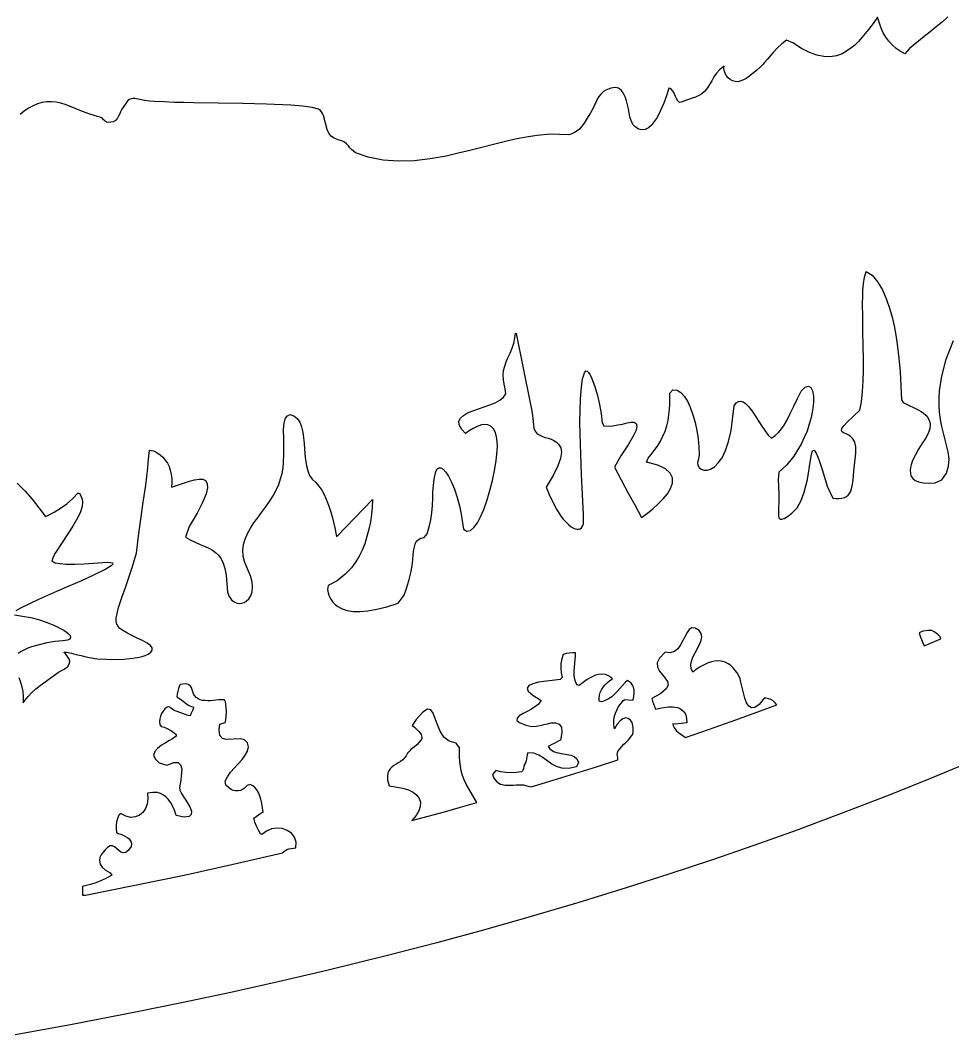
# Model space of a CAD drawing. Extents: x 0.2 to 24.2, y 0.3 to 12.3.
# Drawn here: x 16.189 to 19.926, y 0.602 to 4.669 of the extents above; entities that cross this region are included whole.
import ezdxf

# ---------------------------------------------------------------- set-up
doc = ezdxf.new("R2010")
doc.units = 0
doc.linetypes.add('0', pattern=[0])
doc.layers.add('1', color=7, linetype='0')

msp = doc.modelspace()

# ---------------------------------------------------------------- linework, layer by layer
at = {"layer": '1'}
for points in [[(19.906677, 4.682161), (19.883972, 4.661654), (19.860535, 4.641878), (19.836609, 4.622591), (19.812195, 4.60428), (19.753113, 4.555208), (19.734558, 4.534212), (19.716492, 4.544222), (19.69989, 4.555941), (19.684509, 4.569368), (19.670593, 4.584505), (19.658386, 4.601107), (19.647888, 4.618685), (19.639587, 4.637484), (19.624695, 4.681673), (19.607117, 4.656038), (19.588562, 4.631136), (19.569031, 4.606966), (19.548523, 4.583773), (19.533875, 4.569368), (19.51825, 4.556429), (19.501404, 4.54471), (19.483582, 4.5347), (19.460144, 4.526644), (19.43573, 4.522738), (19.409607, 4.52347), (19.382019, 4.529085), (19.352234, 4.539827), (19.320251, 4.555941), (19.286072, 4.577913), (19.260681, 4.589388), (19.241394, 4.574007), (19.223083, 4.557405), (19.206238, 4.539583), (19.190613, 4.52054), (19.182556, 4.511507), (19.172546, 4.500032), (19.162292, 4.488802), (19.15155, 4.47806), (19.14032, 4.467806), (19.108582, 4.442415), (19.09906, 4.435579), (19.088562, 4.42972), (19.077576, 4.425325), (19.066101, 4.422396), (19.055115, 4.423372), (19.044373, 4.426302), (19.034607, 4.431429), (19.026062, 4.438509), (19.018982, 4.447054), (19.013855, 4.45682), (19.010681, 4.467562), (19.009705, 4.478548), (19.010193, 4.484163), (19.004578, 4.481234), (18.991394, 4.469515), (18.979675, 4.456331), (18.969421, 4.441927), (18.960876, 4.426302), (18.954529, 4.414827), (18.947449, 4.403841), (18.93988, 4.393099), (18.931335, 4.383089), (18.920593, 4.374056), (18.90863, 4.366488), (18.895935, 4.360384), (18.882507, 4.355989), (18.871033, 4.352571), (18.859802, 4.348665), (18.848572, 4.344515), (18.837585, 4.339876), (18.831482, 4.338655), (18.825134, 4.346224), (18.819519, 4.354525), (18.815125, 4.36307), (18.811462, 4.372347), (18.808289, 4.378939), (18.804138, 4.385042), (18.799255, 4.390657), (18.79364, 4.395296), (18.789001, 4.396029), (18.77948, 4.365999), (18.76825, 4.336458), (18.755554, 4.307405), (18.741394, 4.279329), (18.734314, 4.267855), (18.726257, 4.257113), (18.717224, 4.247103), (18.707214, 4.237825), (18.694275, 4.230989), (18.680603, 4.228792), (18.666443, 4.232454), (18.651794, 4.24222), (18.644226, 4.251497), (18.638123, 4.26639), (18.632996, 4.281527), (18.629333, 4.297152), (18.626648, 4.313021), (18.623474, 4.329866), (18.61908, 4.346224), (18.61322, 4.362337), (18.60614, 4.377962), (18.597839, 4.388948), (18.586853, 4.396273), (18.573669, 4.398958), (18.556824, 4.396761), (18.536804, 4.38846), (18.527039, 4.382601), (18.517029, 4.373568), (18.508484, 4.36307), (18.50116, 4.351839), (18.495544, 4.339632), (18.491882, 4.332552), (18.486267, 4.319613), (18.479675, 4.306917), (18.472839, 4.294466), (18.465027, 4.282503), (18.457703, 4.269075), (18.449402, 4.25638), (18.440125, 4.244173), (18.430115, 4.232698), (18.420593, 4.22513), (18.410583, 4.218538), (18.399597, 4.213411), (18.388123, 4.209505), (18.31366, 4.211702), (18.260925, 4.207064), (18.216736, 4.199984), (18.172791, 4.191683), (18.129333, 4.181673), (18.086121, 4.170443), (18.039001, 4.158236), (17.991638, 4.146517), (17.944275, 4.135286), (17.896667, 4.124544), (17.832458, 4.11307), (17.768494, 4.105501), (17.705505, 4.103304), (17.643494, 4.107698), (17.583679, 4.119417), (17.537048, 4.13553), (17.532654, 4.137728), (17.524597, 4.143587), (17.517029, 4.150179), (17.510437, 4.157747), (17.504578, 4.165804), (17.497009, 4.173861), (17.48822, 4.180452), (17.478455, 4.185335), (17.467957, 4.188265), (17.463806, 4.18973), (17.453552, 4.192904), (17.444031, 4.197542), (17.43573, 4.204134), (17.42865, 4.211946), (17.423035, 4.22098), (17.419128, 4.230989), (17.403992, 4.286409), (17.401062, 4.294466), (17.396667, 4.30179), (17.391052, 4.307894), (17.383972, 4.312777), (17.359558, 4.31888), (17.32196, 4.323763), (17.273865, 4.327669), (17.176697, 4.33182), (17.079529, 4.334749), (16.982361, 4.336702), (16.885193, 4.337679), (16.845642, 4.338655), (16.806091, 4.339632), (16.766785, 4.341341), (16.727234, 4.34305), (16.707458, 4.344759), (16.687683, 4.3472), (16.667908, 4.350618), (16.648376, 4.354525), (16.641785, 4.355013), (16.634216, 4.35428), (16.626892, 4.351595), (16.620789, 4.3472), (16.615906, 4.341097), (16.609314, 4.331575), (16.602966, 4.32181), (16.596863, 4.3118), (16.591248, 4.30179), (16.58783, 4.293001), (16.583435, 4.284456), (16.578308, 4.2764), (16.572693, 4.268831), (16.569031, 4.265902), (16.561218, 4.261995), (16.552673, 4.259798), (16.543884, 4.25931), (16.535095, 4.260286), (16.530945, 4.263216), (16.526794, 4.266634), (16.523132, 4.270052), (16.519714, 4.273958), (16.514832, 4.277132), (16.50946, 4.279573), (16.503845, 4.281527), (16.49823, 4.282747), (16.468201, 4.292757), (16.43866, 4.303499), (16.409119, 4.314974), (16.380066, 4.326937), (16.36908, 4.330843), (16.351257, 4.336702), (16.332703, 4.340364), (16.313904, 4.341829), (16.294861, 4.341341), (16.276306, 4.338411), (16.25824, 4.333284), (16.240662, 4.326204), (16.222107, 4.316439), (16.204773, 4.30472), (16.18866, 4.291048)], [(16.183044, 2.033724), (16.190125, 2.015657), (16.195496, 1.997103), (16.198914, 1.97806), (16.200623, 1.958773), (16.200623, 1.939486), (16.200134, 1.93265), (16.207458, 1.941195), (16.22113, 1.957796), (16.236023, 1.973421), (16.251892, 1.987825), (16.268738, 2.001253), (16.342712, 2.055696), (16.364685, 2.067904), (16.379578, 2.078646), (16.386902, 2.089388), (16.387878, 2.099642), (16.384949, 2.109163), (16.380066, 2.115755), (16.375183, 2.121859), (16.369812, 2.128206), (16.364441, 2.134066), (16.36615, 2.135775), (16.374207, 2.135286), (16.393982, 2.131136), (16.413513, 2.126741), (16.433044, 2.121859), (16.452332, 2.116488), (16.497253, 2.109163), (16.532898, 2.106966), (16.568787, 2.106478), (16.604675, 2.107943), (16.64032, 2.110872), (16.66571, 2.115267), (16.678406, 2.117952), (16.690369, 2.122103), (16.702087, 2.127718), (16.71283, 2.134798), (16.718201, 2.143343), (16.717712, 2.152376), (16.711365, 2.161654), (16.698425, 2.171907), (16.679138, 2.181673), (16.657898, 2.191439), (16.636658, 2.201693), (16.61615, 2.212923), (16.595886, 2.224642), (16.588074, 2.230745), (16.581482, 2.238558), (16.576843, 2.247347), (16.573914, 2.256868), (16.573914, 2.271761), (16.577087, 2.290804), (16.583435, 2.314241), (16.596863, 2.354525), (16.610291, 2.394808), (16.623962, 2.434847), (16.637634, 2.47513), (16.655212, 2.532015), (16.663025, 2.600374), (16.671814, 2.668734), (16.68158, 2.736849), (16.692566, 2.80472), (16.696716, 2.839632), (16.700378, 2.874544), (16.703796, 2.9097), (16.70697, 2.944613), (16.723572, 2.942415), (16.737, 2.935579), (16.749451, 2.927034), (16.760681, 2.91678), (16.770447, 2.90555), (16.778748, 2.892855), (16.785339, 2.879183), (16.790222, 2.865023), (16.794128, 2.848177), (16.796082, 2.831087), (16.796814, 2.813753), (16.795593, 2.796663), (16.867859, 2.821321), (16.887878, 2.826448), (16.905701, 2.829378), (16.920837, 2.828402), (16.932068, 2.82303), (16.93866, 2.812044), (16.939392, 2.79471), (16.933777, 2.769564), (16.920105, 2.735872), (16.898132, 2.692659), (16.866638, 2.638948), (16.85199, 2.59598), (16.870789, 2.585482), (16.890076, 2.57596), (16.909851, 2.567171), (16.929871, 2.559114), (16.945007, 2.553011), (16.959167, 2.544954), (16.972107, 2.535433), (16.98407, 2.524202), (16.993835, 2.510042), (17.001892, 2.492708), (17.008728, 2.470736), (17.013855, 2.443636), (17.01947, 2.376009), (17.026306, 2.358919), (17.035583, 2.345736), (17.04657, 2.336946), (17.058533, 2.332064), (17.068054, 2.331087), (17.077332, 2.33182), (17.086365, 2.334749), (17.094666, 2.339632), (17.104675, 2.348909), (17.112732, 2.361361), (17.118103, 2.377474), (17.120056, 2.395784), (17.118103, 2.417269), (17.112, 2.441195), (17.08905, 2.494661), (17.082947, 2.520052), (17.081482, 2.543978), (17.084167, 2.566927), (17.090515, 2.5889), (17.100525, 2.611361), (17.112, 2.632845), (17.125183, 2.653597), (17.139832, 2.673128), (17.156189, 2.694857), (17.172058, 2.717073), (17.187683, 2.739779), (17.202576, 2.762484), (17.216003, 2.787386), (17.225281, 2.808138), (17.232849, 2.829866), (17.238464, 2.851839), (17.242371, 2.874544), (17.244324, 2.897249), (17.245544, 2.928988), (17.245789, 2.960726), (17.245544, 2.992708), (17.244568, 3.024446), (17.2453, 3.043978), (17.247742, 3.060579), (17.252625, 3.073763), (17.259705, 3.083284), (17.269958, 3.088167), (17.285339, 3.083284), (17.298767, 3.07181), (17.309021, 3.056917), (17.316345, 3.039095), (17.321228, 3.017122), (17.32489, 2.99515), (17.327332, 2.972933), (17.328796, 2.950472), (17.330017, 2.933382), (17.331726, 2.916292), (17.333923, 2.899202), (17.336365, 2.882113), (17.341736, 2.862093), (17.348816, 2.844271), (17.358826, 2.829134), (17.373474, 2.815706), (17.386414, 2.800814), (17.397644, 2.7847), (17.406921, 2.767122), (17.420593, 2.734896), (17.432312, 2.701937), (17.442322, 2.668245), (17.450378, 2.634066), (17.456482, 2.599642), (17.459167, 2.601107), (17.600281, 2.747347), (17.599304, 2.717318), (17.596619, 2.687288), (17.592468, 2.657503), (17.586365, 2.627962), (17.578796, 2.598909), (17.569763, 2.570101), (17.559265, 2.54471), (17.547058, 2.520052), (17.532898, 2.496614), (17.516785, 2.474154), (17.490662, 2.446321), (17.459656, 2.421907), (17.423279, 2.40262), (17.420837, 2.386263), (17.423279, 2.372835), (17.427917, 2.359652), (17.434021, 2.347445), (17.442078, 2.336214), (17.451599, 2.326204), (17.462341, 2.317904), (17.479187, 2.309359), (17.499451, 2.303011), (17.523621, 2.299105), (17.550964, 2.298616), (17.582458, 2.301302), (17.618347, 2.30765), (17.65863, 2.317659), (17.703552, 2.33182), (17.727966, 2.363314), (17.738953, 2.394564), (17.74823, 2.426546), (17.75531, 2.458773), (17.760681, 2.491732), (17.763855, 2.524691), (17.765076, 2.535677), (17.766541, 2.546907), (17.768738, 2.557894), (17.771423, 2.568636), (17.776306, 2.578646), (17.783875, 2.586214), (17.794128, 2.591829), (17.8078, 2.595247), (17.819763, 2.609896), (17.82782, 2.637728), (17.834167, 2.665804), (17.838806, 2.694613), (17.841492, 2.723421), (17.842468, 2.75223), (17.843201, 2.778109), (17.845398, 2.803988), (17.848572, 2.829622), (17.85321, 2.855013), (17.858826, 2.868685), (17.86615, 2.875032), (17.874695, 2.874788), (17.88446, 2.868441), (17.89447, 2.856722), (17.905212, 2.840364), (17.91571, 2.820101), (17.929138, 2.788363), (17.940613, 2.755892), (17.94989, 2.722445), (17.956726, 2.688753), (17.961609, 2.654573), (17.965271, 2.62845), (17.979431, 2.621126), (17.993347, 2.623812), (18.007263, 2.634798), (18.021179, 2.653353), (18.034363, 2.678011), (18.046814, 2.707308), (18.060242, 2.745638), (18.071716, 2.784212), (18.081726, 2.823519), (18.089783, 2.863314), (18.096375, 2.903109), (18.101013, 2.943392), (18.101746, 2.961702), (18.100769, 2.980013), (18.098083, 2.998323), (18.093689, 3.016146), (18.085632, 3.031282), (18.075378, 3.041292), (18.06366, 3.046663), (18.050964, 3.048128), (18.037781, 3.046419), (18.020447, 3.04056), (18.004089, 3.032747), (17.988464, 3.022982), (17.97406, 3.011751), (17.959167, 3.028353), (17.948914, 3.046175), (17.947449, 3.061312), (17.953308, 3.074007), (17.965271, 3.084749), (17.981628, 3.094515), (18.003601, 3.103304), (18.026062, 3.111361), (18.048279, 3.119173), (18.070984, 3.126497), (18.092712, 3.13553), (18.111511, 3.14554), (18.126404, 3.157747), (18.135925, 3.171663), (18.132996, 3.191683), (18.128113, 3.209505), (18.125427, 3.227816), (18.124939, 3.246126), (18.126648, 3.264437), (18.130798, 3.282503), (18.137146, 3.299837), (18.143494, 3.315218), (18.152527, 3.334505), (18.160339, 3.354525), (18.166931, 3.374788), (18.172058, 3.39554), (18.174011, 3.413851), (18.176453, 3.413607), (18.233093, 3.135286), (18.237976, 3.11014), (18.241882, 3.084749), (18.2453, 3.059359), (18.247742, 3.033724), (18.25238, 3.020784), (18.261414, 3.011263), (18.271912, 3.005404), (18.282654, 3.000521), (18.29364, 2.99637), (18.305115, 2.992952), (18.316589, 2.988802), (18.327576, 2.983431), (18.33783, 2.976839), (18.347107, 2.969027), (18.355408, 2.954866), (18.358093, 2.936556), (18.354675, 2.912386), (18.344177, 2.881868), (18.32489, 2.843538), (18.297546, 2.797396), (18.309509, 2.767122), (18.323181, 2.737337), (18.33905, 2.708773), (18.356384, 2.681185), (18.365417, 2.669222), (18.375183, 2.657747), (18.385925, 2.647249), (18.3974, 2.637728), (18.409363, 2.630892), (18.420105, 2.627962), (18.426941, 2.628206), (18.433289, 2.630404), (18.43866, 2.63431), (18.442566, 2.639925), (18.445984, 2.650179), (18.44696, 2.664095), (18.446472, 2.686556), (18.442322, 2.767366), (18.43866, 2.848177), (18.435486, 2.929232), (18.433044, 3.010042), (18.432312, 3.057161), (18.433044, 3.104036), (18.434998, 3.151155), (18.438416, 3.19803), (18.443298, 3.230989), (18.450134, 3.255159), (18.455994, 3.262972), (18.461121, 3.261995), (18.466736, 3.256624), (18.472839, 3.247591), (18.478943, 3.235384), (18.491882, 3.200716), (18.502625, 3.165071), (18.511169, 3.128939), (18.517517, 3.092318), (18.521423, 3.055452), (18.528748, 3.042757), (18.545349, 3.040804), (18.564636, 3.043001), (18.583679, 3.046175), (18.602478, 3.050081), (18.621277, 3.054964), (18.63739, 3.05765), (18.650085, 3.057161), (18.658142, 3.052523), (18.661072, 3.042513), (18.65741, 3.025423), (18.645935, 3.001009), (18.625916, 2.966829), (18.59613, 2.921907), (18.571472, 2.877718), (18.598083, 2.826937), (18.624939, 2.776155), (18.652039, 2.725863), (18.679626, 2.67557), (18.70282, 2.692415), (18.725037, 2.710482), (18.746277, 2.729769), (18.766296, 2.750277), (18.782898, 2.770784), (18.795837, 2.792025), (18.802917, 2.813265), (18.803162, 2.833773), (18.794617, 2.85306), (18.775574, 2.870394), (18.74408, 2.88553), (18.698914, 2.896517), (18.706482, 2.91263), (18.718445, 2.928255), (18.729919, 2.943392), (18.743103, 2.961458), (18.754822, 2.980745), (18.764832, 3.000765), (18.773376, 3.021517), (18.780212, 3.043001), (18.785339, 3.06473), (18.788757, 3.086946), (18.790955, 3.108431), (18.792419, 3.130159), (18.793152, 3.151644), (18.793152, 3.173372), (18.805359, 3.1868), (18.821472, 3.185579), (18.836853, 3.177034), (18.850769, 3.162142), (18.863464, 3.142122), (18.874695, 3.117952), (18.885437, 3.087191), (18.894226, 3.055696), (18.901062, 3.023714), (18.905945, 2.991243), (18.908875, 2.958773), (18.909607, 2.926058), (18.906921, 2.908724), (18.903992, 2.896273), (18.904724, 2.885286), (18.909607, 2.876009), (18.917908, 2.869173), (18.92865, 2.865511), (18.941833, 2.865267), (18.956238, 2.869661), (18.971619, 2.878695), (18.987, 2.893831), (19.002136, 2.915071), (19.016052, 2.943636), (19.028259, 2.979769), (19.038025, 3.024691), (19.050476, 3.123079), (19.059021, 3.134554), (19.068054, 3.140413), (19.077087, 3.141634), (19.086365, 3.138948), (19.095886, 3.132357), (19.107605, 3.119905), (19.118591, 3.106722), (19.128601, 3.09305), (19.137878, 3.078646), (19.149597, 3.060091), (19.161804, 3.04178), (19.174011, 3.023714), (19.186707, 3.005648), (19.200134, 2.992708), (19.215027, 3.003695), (19.228699, 3.01639), (19.240662, 3.030306), (19.251404, 3.045443), (19.260193, 3.0618), (19.274841, 3.092073), (19.28949, 3.122103), (19.304138, 3.152376), (19.319031, 3.182405), (19.335144, 3.197298), (19.348083, 3.201448), (19.358093, 3.196321), (19.364685, 3.182894), (19.368347, 3.162142), (19.368347, 3.135775), (19.364685, 3.104769), (19.35907, 3.076693), (19.351501, 3.049105), (19.342468, 3.022005), (19.331482, 2.995394), (19.319031, 2.969759), (19.304871, 2.944857), (19.289246, 2.920931), (19.261902, 2.886751), (19.230164, 2.856722), (19.226501, 2.827913), (19.228699, 2.798616), (19.229675, 2.769564), (19.229431, 2.740267), (19.227722, 2.71097), (19.227966, 2.682894), (19.230164, 2.674105), (19.234558, 2.668978), (19.24115, 2.668001), (19.251404, 2.671419), (19.264832, 2.67972), (19.282166, 2.693148), (19.302917, 2.714388), (19.319031, 2.743441), (19.331482, 2.7764), (19.338318, 2.80179), (19.344177, 2.827669), (19.348816, 2.853548), (19.352234, 2.879671), (19.360291, 2.929476), (19.364685, 2.942415), (19.370544, 2.944857), (19.378601, 2.93387), (19.389587, 2.907747), (19.40448, 2.864046), (19.423523, 2.800814), (19.445984, 2.75345), (19.457703, 2.751741), (19.469666, 2.751497), (19.481628, 2.752718), (19.493347, 2.755159), (19.500916, 2.759066), (19.507507, 2.764437), (19.513123, 2.771029), (19.517029, 2.778597), (19.521423, 2.790804), (19.524597, 2.808138), (19.527283, 2.825716), (19.529236, 2.843294), (19.530457, 2.860872), (19.538269, 2.93387), (19.538269, 2.958529), (19.534119, 2.977327), (19.526794, 2.990999), (19.518738, 2.999056), (19.509705, 3.005648), (19.499695, 3.011263), (19.489197, 3.015169), (19.483093, 3.01932), (19.480164, 3.024446), (19.481873, 3.032015), (19.489441, 3.042513), (19.503357, 3.057894), (19.554382, 3.105257), (19.560974, 3.13846), (19.565369, 3.180696), (19.568054, 3.222933), (19.569275, 3.265169), (19.568787, 3.30765), (19.567566, 3.364534), (19.566589, 3.421419), (19.565613, 3.478304), (19.565125, 3.535189), (19.565613, 3.561068), (19.566833, 3.586946), (19.569519, 3.612581), (19.572937, 3.638216), (19.579773, 3.661898), (19.60321, 3.647249), (19.625671, 3.620638), (19.645203, 3.587679), (19.66156, 3.549837), (19.673279, 3.514681), (19.683289, 3.479036), (19.691589, 3.443148), (19.698425, 3.406771), (19.703796, 3.37015), (19.710144, 3.314486), (19.715271, 3.258821), (19.718933, 3.202913), (19.72113, 3.147005), (19.727966, 3.136507), (19.740906, 3.129915), (19.754089, 3.123568), (19.767273, 3.117464), (19.780457, 3.111361), (19.79071, 3.105989), (19.800232, 3.10013), (19.809509, 3.093294), (19.818298, 3.08597), (19.825134, 3.077669), (19.830505, 3.068392), (19.834167, 3.058138), (19.836121, 3.04764), (19.8349, 3.031527), (19.828552, 3.012728), (19.817566, 2.991488), (19.802917, 2.970736), (19.789246, 2.949251), (19.776794, 2.927034), (19.765564, 2.904085), (19.75946, 2.886019), (19.756775, 2.875277), (19.755798, 2.86429), (19.756775, 2.853304), (19.759216, 2.842562), (19.766052, 2.832308), (19.77655, 2.824251), (19.790222, 2.817904), (19.8078, 2.814241), (19.830017, 2.813265), (19.855652, 2.814486), (19.883484, 2.825716), (19.901306, 2.853548), (19.910095, 2.880892), (19.911804, 2.908968), (19.907898, 2.938021), (19.882507, 3.04056), (19.87738, 3.068636), (19.873962, 3.096956), (19.872009, 3.125521), (19.872009, 3.154085), (19.873474, 3.18265), (19.882507, 3.242464), (19.90033, 3.309847), (19.929382, 3.38553)], [(16.176941, 2.813509), (16.207214, 2.781771), (16.236267, 2.748812), (16.263611, 2.714632), (16.289734, 2.679232), (16.296814, 2.681673), (16.324402, 2.696321), (16.350525, 2.712435), (16.375427, 2.730745), (16.398621, 2.750765), (16.420349, 2.772493), (16.423523, 2.773226), (16.426453, 2.771517), (16.429382, 2.767122), (16.436707, 2.748812), (16.439148, 2.73514), (16.437195, 2.719271), (16.430115, 2.698519), (16.421326, 2.678255), (16.411072, 2.658968), (16.399353, 2.640413), (16.333923, 2.540804), (16.328308, 2.531527), (16.323425, 2.521761), (16.319519, 2.511751), (16.316345, 2.501253), (16.329285, 2.494173), (16.348572, 2.490267), (16.371277, 2.48807), (16.408386, 2.488558), (16.445496, 2.489779), (16.482605, 2.49222), (16.519714, 2.495394), (16.537537, 2.496126), (16.55072, 2.495394), (16.558777, 2.492952), (16.560242, 2.488314), (16.553894, 2.481478), (16.531921, 2.468538), (16.483093, 2.444368), (16.434021, 2.421419), (16.384216, 2.399446), (16.334167, 2.37845), (16.297791, 2.362581), (16.261902, 2.346468), (16.226013, 2.329378), (16.190613, 2.312044), (16.17157, 2.300814)], [(16.166199, 2.284456), (16.198669, 2.280306), (16.230896, 2.274202), (16.26239, 2.265902), (16.29364, 2.255648), (16.323914, 2.243685), (16.353455, 2.229525), (16.363464, 2.223909), (16.372498, 2.217562), (16.381042, 2.209993), (16.388855, 2.201693), (16.390808, 2.194124), (16.38739, 2.188021), (16.377869, 2.184114), (16.359314, 2.181429), (16.327576, 2.177767), (16.295837, 2.172396), (16.264587, 2.165316), (16.233826, 2.156527), (16.219666, 2.151155), (16.205994, 2.145052), (16.19281, 2.137972), (16.180115, 2.129915)], [(19.995056, 1.695101), (19.836853, 1.628939), (19.677917, 1.564974), (19.518005, 1.502962), (19.298767, 1.420931), (19.129578, 1.360384), (18.959656, 1.30179), (18.789001, 1.24515), (18.617859, 1.190218), (18.427673, 1.131624), (18.236755, 1.075228), (18.045349, 1.020784), (17.85321, 0.968782), (17.660583, 0.918978), (17.412781, 0.857698), (17.222839, 0.813509), (17.032654, 0.771029), (16.84198, 0.730501), (16.651062, 0.691683), (16.391052, 0.64139), (16.168396, 0.601839)]]:
    msp.add_lwpolyline(points, dxfattribs=at)
for points in [[(19.220886, 1.924593), (19.214539, 1.932894), (19.20697, 1.93973), (19.197937, 1.945101), (19.188171, 1.948763), (19.177917, 1.950472), (19.171326, 1.951448), (19.150818, 1.926058), (19.133728, 1.913363), (19.120056, 1.911654), (19.10907, 1.918489), (19.100281, 1.932405), (19.093201, 1.95096), (19.077576, 2.015413), (19.074158, 2.028109), (19.069275, 2.04056), (19.062927, 2.052034), (19.054871, 2.062532), (19.046326, 2.072542), (19.03656, 2.081331), (19.025818, 2.0889), (19.014099, 2.095003), (18.998718, 2.099398), (18.985535, 2.100374), (18.972351, 2.099642), (18.959412, 2.0972), (18.946716, 2.09305), (18.930115, 2.085238), (18.914246, 2.076448), (18.898865, 2.066439), (18.88446, 2.055208), (18.877869, 2.069857), (18.876892, 2.085482), (18.879822, 2.098665), (18.883728, 2.111361), (18.889099, 2.123568), (18.895691, 2.135286), (18.902283, 2.147005), (18.908142, 2.158968), (18.913757, 2.170931), (18.918884, 2.183382), (18.920837, 2.197542), (18.91864, 2.210726), (18.909607, 2.2222), (18.893982, 2.23221), (18.881287, 2.233187), (18.870544, 2.226595), (18.861755, 2.214632), (18.835388, 2.164583), (18.824402, 2.149446), (18.810974, 2.13846), (18.794128, 2.132845), (18.773376, 2.135042), (18.750671, 2.111849), (18.741394, 2.092073), (18.742615, 2.074739), (18.750671, 2.059359), (18.774109, 2.031771), (18.782898, 2.017855), (18.785339, 2.00345), (18.777771, 1.98807), (18.757019, 1.970247), (18.720154, 1.949739), (18.723328, 1.938753), (18.72699, 1.927767), (18.73114, 1.917025), (18.735535, 1.906282), (18.752136, 1.910677), (18.768738, 1.913851), (18.785828, 1.915804), (18.802917, 1.916292), (18.812927, 1.915316), (18.822937, 1.913118), (18.832458, 1.909456), (18.841248, 1.904573), (18.850281, 1.895784), (18.856384, 1.88431), (18.860046, 1.869905), (18.860291, 1.852327), (18.81488, 1.847445), (18.804626, 1.848665), (18.805847, 1.842073), (18.811218, 1.831331), (18.818542, 1.821566), (18.827332, 1.813265), (18.837341, 1.806429), (18.855896, 1.793978), (18.947449, 1.825716), (19.038757, 1.857943), (19.130066, 1.890902)], [(19.878357, 2.188509), (19.875916, 2.197542), (19.868835, 2.205355), (19.860779, 2.211946), (19.85199, 2.217562), (19.842468, 2.221712), (19.826355, 2.222933), (19.807068, 2.219759), (19.791931, 2.212679), (19.796326, 2.199251), (19.801208, 2.186068), (19.806824, 2.173128), (19.812683, 2.160433)], [(18.580994, 1.905062), (18.586121, 1.914827), (18.59198, 1.924105), (18.598572, 1.932894), (18.605652, 1.941195), (18.612, 1.945589), (18.642761, 1.942904), (18.646179, 1.944613), (18.648865, 1.957064), (18.649841, 1.969759), (18.649109, 1.982454), (18.646667, 1.994905), (18.642761, 2.003206), (18.63739, 2.01053), (18.631042, 2.017122), (18.623474, 2.022493), (18.61322, 2.013948), (18.60321, 2.001741), (18.592712, 1.989534), (18.58197, 1.97806), (18.570984, 1.966585), (18.559753, 1.95682), (18.547302, 1.948519), (18.533875, 1.941683), (18.519714, 1.936556), (18.509216, 1.938753), (18.508972, 1.950716), (18.510681, 1.962435), (18.514099, 1.973909), (18.519226, 1.984652), (18.525818, 1.994661), (18.53363, 2.004427), (18.542419, 2.01346), (18.551941, 2.021273), (18.562439, 2.028353), (18.549988, 2.039583), (18.535095, 2.045931), (18.519714, 2.047396), (18.507263, 2.045931), (18.4953, 2.042757), (18.483826, 2.038118), (18.472839, 2.032015), (18.461609, 2.025423), (18.450623, 2.018099), (18.43988, 2.010286), (18.429871, 2.001986), (18.419861, 2.004671), (18.414246, 2.017855), (18.410583, 2.031771), (18.408875, 2.046175), (18.408875, 2.060579), (18.414978, 2.120394), (18.414978, 2.133089), (18.402283, 2.133089), (18.389587, 2.131868), (18.377136, 2.129671), (18.364929, 2.126497), (18.359314, 2.108431), (18.35614, 2.089876), (18.355408, 2.071077), (18.356628, 2.052279), (18.360535, 2.033968), (18.352966, 2.025911), (18.265808, 2.014681), (18.243347, 2.009066), (18.227722, 2.001497), (18.220886, 1.991732), (18.225525, 1.979036), (18.243347, 1.962679), (18.27655, 1.941927), (18.26532, 1.925325), (18.250916, 1.915071), (18.236023, 1.90555), (18.220642, 1.897005), (18.204773, 1.889193), (18.189148, 1.879671), (18.180115, 1.870882), (18.179626, 1.862093), (18.190369, 1.853304), (18.215027, 1.843294), (18.240173, 1.836946), (18.257263, 1.838411), (18.272156, 1.841829), (18.287048, 1.845247), (18.302185, 1.848421), (18.317078, 1.851839), (18.3349, 1.852327), (18.34906, 1.8472), (18.357849, 1.834749), (18.360046, 1.812777), (18.353943, 1.782747), (18.348083, 1.780306), (18.338806, 1.774935), (18.329529, 1.769808), (18.320251, 1.764681), (18.310974, 1.759554), (18.304871, 1.757601), (18.311462, 1.747347), (18.326599, 1.737581), (18.343445, 1.731478), (18.395447, 1.7222), (18.409851, 1.716585), (18.420349, 1.707552), (18.426941, 1.693392), (18.418152, 1.676058), (18.386169, 1.669466), (18.360046, 1.670198), (18.338318, 1.676546), (18.319519, 1.686556), (18.285583, 1.711214), (18.267517, 1.7222), (18.247498, 1.730013), (18.223572, 1.732454), (18.220642, 1.724398), (18.220154, 1.716097), (18.218689, 1.70804), (18.216492, 1.699984), (18.213562, 1.692415), (18.210632, 1.684847), (18.207947, 1.677034), (18.20575, 1.668978), (18.204041, 1.660921), (18.197937, 1.655062), (18.177429, 1.652376), (18.156677, 1.651644), (18.135925, 1.652864), (18.115417, 1.656038), (18.095398, 1.661409), (18.081726, 1.64554), (18.087097, 1.630648), (18.099304, 1.615023), (18.114441, 1.606234), (18.132019, 1.602327), (18.150818, 1.601595), (18.16449, 1.602816), (18.178162, 1.603548), (18.191833, 1.603792), (18.205505, 1.603548), (18.21991, 1.599398), (18.237488, 1.59598), (18.324646, 1.622103), (18.41156, 1.648714), (18.49823, 1.676058), (18.5849, 1.703646), (18.583923, 1.714632), (18.580994, 1.725374), (18.584167, 1.736605), (18.59198, 1.748323), (18.600281, 1.757601), (18.608826, 1.76639), (18.617859, 1.775179), (18.626892, 1.78348), (18.636902, 1.795443), (18.643738, 1.806917), (18.645935, 1.818392), (18.646179, 1.830111), (18.64447, 1.841829), (18.641052, 1.85306), (18.63446, 1.863314), (18.625916, 1.869417), (18.615662, 1.871614), (18.604675, 1.868685), (18.592957, 1.860628), (18.581238, 1.8472), (18.570251, 1.828646), (18.56781, 1.844271), (18.567566, 1.859896), (18.569763, 1.875521), (18.574402, 1.890657)], [(17.125183, 1.469759), (17.152771, 1.489534), (17.162292, 1.494661), (17.160095, 1.511995), (17.157166, 1.529085), (17.153259, 1.545931), (17.148376, 1.562532), (17.143982, 1.573275), (17.137878, 1.58304), (17.13031, 1.591829), (17.121521, 1.599154), (17.111755, 1.605257), (17.09906, 1.600618), (17.088318, 1.590853), (17.080505, 1.585238), (17.071472, 1.581331), (17.061951, 1.579134), (17.052429, 1.579134), (17.042908, 1.581087), (17.033875, 1.584749), (17.023376, 1.592318), (17.013123, 1.602816), (17.010925, 1.618196), (17.01947, 1.636263), (17.032166, 1.654085), (17.078064, 1.705599), (17.090759, 1.7222), (17.099792, 1.738802), (17.103455, 1.755404), (17.099304, 1.772493), (17.088074, 1.783724), (17.07196, 1.787874), (17.014832, 1.7847), (16.999695, 1.788851), (16.989197, 1.800814), (16.985779, 1.823519), (16.989197, 1.846956), (17.009949, 1.85306), (17.01239, 1.855501), (17.015076, 1.875765), (17.015808, 1.896273), (17.014587, 1.916536), (17.011658, 1.9368), (17.007996, 1.94388), (16.996521, 1.944613), (16.984802, 1.944368), (16.973328, 1.943636), (16.961853, 1.941927), (16.951355, 1.94095), (16.940613, 1.940706), (16.930115, 1.941195), (16.919617, 1.942171), (16.910339, 1.944613), (16.901794, 1.948519), (16.893982, 1.954134), (16.88739, 1.961214), (16.883972, 1.968538), (16.880798, 1.976107), (16.878357, 1.983919), (16.876404, 1.991732), (16.871521, 1.999788), (16.863464, 2.005404), (16.850281, 2.008089), (16.83075, 2.006136), (16.827332, 2.001253), (16.823914, 1.990023), (16.82074, 1.978792), (16.818298, 1.967562), (16.816101, 1.956087), (16.826843, 1.949495), (16.837097, 1.942415), (16.847351, 1.934847), (16.857117, 1.927034), (16.862976, 1.923616), (16.86908, 1.920931), (16.875427, 1.918245), (16.881775, 1.916292), (16.883484, 1.912874), (16.88031, 1.904329), (16.876892, 1.896029), (16.873474, 1.887728), (16.869568, 1.879671), (16.862488, 1.880892), (16.81366, 1.89847), (16.80658, 1.902132), (16.7995, 1.906282), (16.793152, 1.910921), (16.786804, 1.916048), (16.777771, 1.915316), (16.768982, 1.907991), (16.761658, 1.899202), (16.755554, 1.889437), (16.75116, 1.878939), (16.74823, 1.867952), (16.747253, 1.856478), (16.747986, 1.845003), (16.753601, 1.837923), (16.766296, 1.834749), (16.778503, 1.829866), (16.789734, 1.823275), (16.800232, 1.815462), (16.814148, 1.805941), (16.813416, 1.798128), (16.799255, 1.788607), (16.785095, 1.779573), (16.770447, 1.77054), (16.755798, 1.761995), (16.739441, 1.749788), (16.72821, 1.736849), (16.723816, 1.723177), (16.729187, 1.707552), (16.746277, 1.691195), (16.77655, 1.682161), (16.804138, 1.693148), (16.82196, 1.692904), (16.83197, 1.683382), (16.836121, 1.667757), (16.835876, 1.65262), (16.834656, 1.637728), (16.832703, 1.622835), (16.829529, 1.608187), (16.827576, 1.592562), (16.828308, 1.582796), (16.835388, 1.56888), (16.843933, 1.555696), (16.852234, 1.542269), (16.860291, 1.528841), (16.868347, 1.515169), (16.874939, 1.498323), (16.874695, 1.484896), (16.86615, 1.476107), (16.845642, 1.473665), (16.814392, 1.480013), (16.809021, 1.497591), (16.801697, 1.514681), (16.792664, 1.530794), (16.781921, 1.545931), (16.773132, 1.555208), (16.762634, 1.562777), (16.75116, 1.568636), (16.738953, 1.572298), (16.720154, 1.573519), (16.699402, 1.570345), (16.700623, 1.547396), (16.698181, 1.5264), (16.691345, 1.508089), (16.680847, 1.492952), (16.666931, 1.481722), (16.650574, 1.474886), (16.632019, 1.473177), (16.612244, 1.477327), (16.591492, 1.48807), (16.584412, 1.482454), (16.578796, 1.469271), (16.57489, 1.455111), (16.572937, 1.44095), (16.573181, 1.426546), (16.575134, 1.412142), (16.581726, 1.408968), (16.59198, 1.405794), (16.601746, 1.401888), (16.611267, 1.397005), (16.6203, 1.39139), (16.625671, 1.386507), (16.630066, 1.380404), (16.63324, 1.373812), (16.634949, 1.366732), (16.632996, 1.356966), (16.62323, 1.342073), (16.612244, 1.332552), (16.602234, 1.330599), (16.592712, 1.333773), (16.583679, 1.34012), (16.566589, 1.355013), (16.558289, 1.359163), (16.549744, 1.358919), (16.539246, 1.351839), (16.52948, 1.343538), (16.521179, 1.334017), (16.513855, 1.323519), (16.50824, 1.312044), (16.506531, 1.298861), (16.509216, 1.286165), (16.516785, 1.273714), (16.530212, 1.261507), (16.549255, 1.250521), (16.555603, 1.241243), (16.535339, 1.229769), (16.514343, 1.219759), (16.492615, 1.211214), (16.470398, 1.204378), (16.447693, 1.199251), (16.439148, 1.196077), (16.438171, 1.161898), (16.450134, 1.161654), (16.648132, 1.200716), (16.845886, 1.241732), (17.042908, 1.285189), (17.239685, 1.330599), (17.242371, 1.334017), (17.249695, 1.339388), (17.257507, 1.343782), (17.266052, 1.346712), (17.275085, 1.348421), (17.293884, 1.350863), (17.294861, 1.373812), (17.288513, 1.393343), (17.276062, 1.409212), (17.25946, 1.420687), (17.239685, 1.428011), (17.218201, 1.430452), (17.196472, 1.427279), (17.176208, 1.418489), (17.15741, 1.403841), (17.152283, 1.407259), (17.143494, 1.421907), (17.135925, 1.437288), (17.129822, 1.453402)], [(18.018738, 1.532991), (18.018738, 1.533236), (17.976501, 1.606478), (17.968201, 1.623568), (17.961609, 1.641634), (17.956482, 1.659945), (17.953308, 1.678743), (17.951111, 1.697054), (17.94989, 1.715364), (17.949402, 1.733675), (17.949646, 1.751986), (17.936951, 1.771273), (17.908142, 1.778353), (17.887146, 1.795198), (17.872253, 1.818636), (17.861267, 1.844759), (17.844177, 1.891146), (17.834167, 1.904818), (17.820984, 1.907259), (17.802185, 1.895052), (17.776306, 1.865023), (17.760193, 1.841829), (17.768982, 1.834505), (17.777527, 1.826693), (17.785339, 1.818392), (17.792908, 1.809603), (17.795593, 1.804964), (17.797302, 1.799593), (17.798279, 1.794222), (17.798035, 1.788851), (17.795105, 1.782503), (17.787292, 1.772982), (17.778748, 1.764193), (17.769714, 1.756136), (17.759949, 1.748812), (17.755066, 1.744661), (17.750427, 1.740267), (17.746033, 1.735872), (17.741882, 1.730989), (17.736511, 1.720003), (17.729675, 1.711702), (17.721863, 1.704134), (17.713318, 1.697542), (17.704041, 1.692171), (17.695251, 1.6868), (17.686951, 1.680696), (17.678894, 1.674349), (17.671326, 1.667269), (17.664246, 1.65555), (17.660583, 1.641146), (17.66156, 1.622591), (17.667664, 1.599398), (17.722595, 1.590364), (17.745544, 1.583284), (17.764099, 1.573763), (17.778503, 1.562288), (17.788025, 1.548861), (17.792908, 1.533968), (17.792419, 1.517122), (17.786804, 1.4993), (17.775574, 1.480501), (17.758484, 1.460726), (17.823669, 1.47806), (17.888855, 1.495882), (17.953796, 1.514193)]]:
    msp.add_lwpolyline(points, close=True, dxfattribs=at)

doc.saveas('drawing.dxf')
